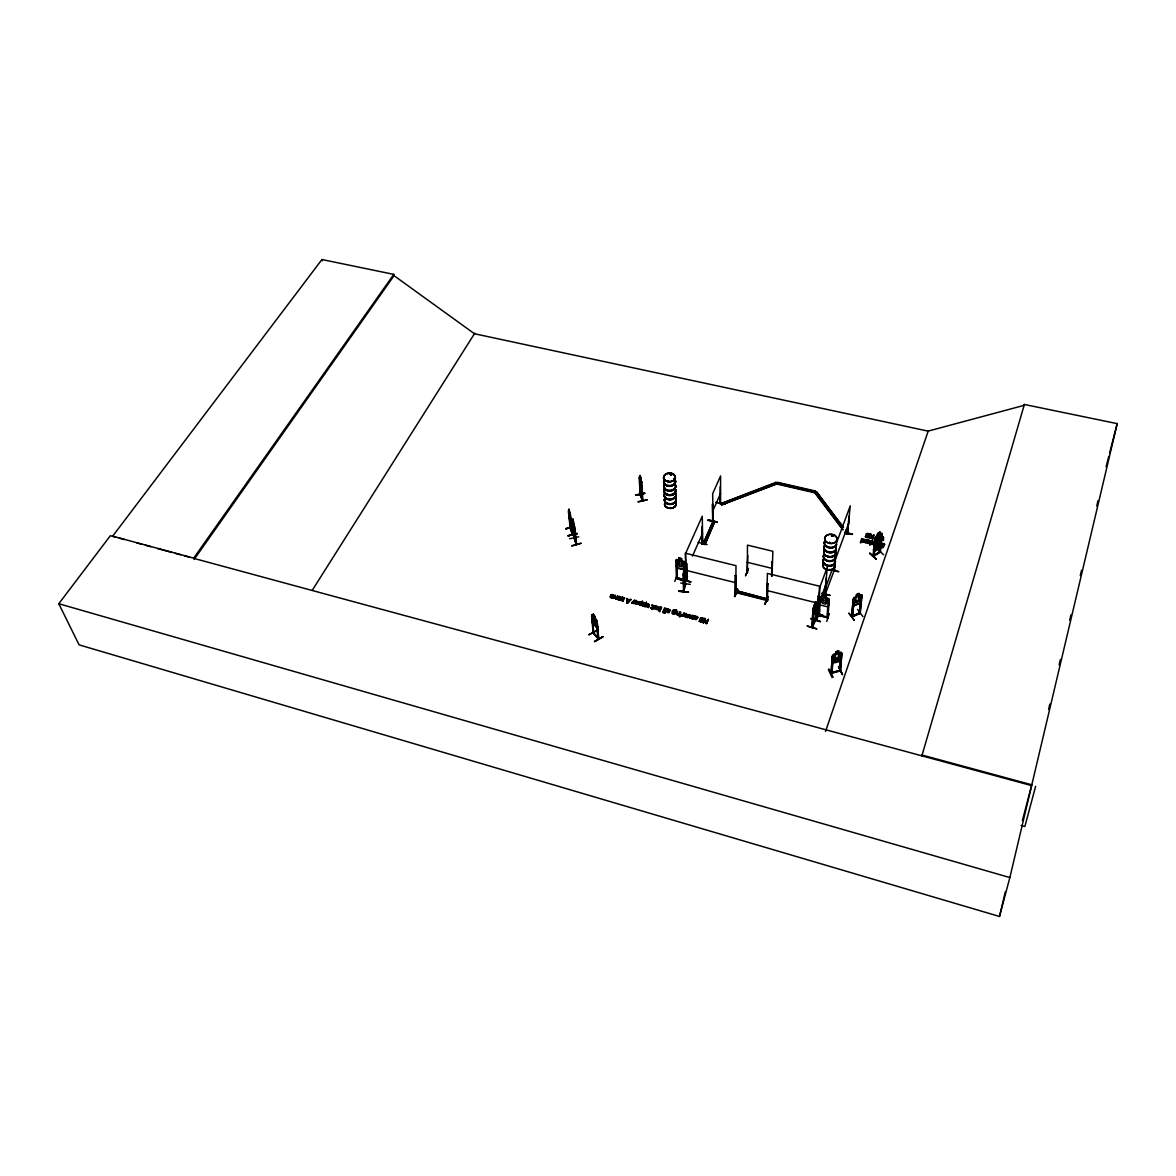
<?xml version="1.0" encoding="UTF-8"?>
<svg xmlns="http://www.w3.org/2000/svg" width="1176" height="1176" viewBox="0 0 1176 1176"><rect width="100%" height="100%" fill="white"/><g stroke="black" fill="none" stroke-linecap="round" stroke-linejoin="round"><path stroke-width="1.5" d="M724.975 504.195L716.066 502.358M571.404 523.482L569.228 515.455L569.698 518.293M638.95 603.626L640.905 605.567L642.684 601.289L640.611 604.699L638.303 604.214M691.473 617.18L692.399 618.444L693.664 617.194M657.59 609.286L658.707 606.978L660.838 607.286L657.781 608.36L657.943 609.947L659.765 610.094L658.413 608.139L660.677 607.669L658.442 608.477M575.314 533.345L573.124 525.246L573.491 528.112M734.486 596.114L737.822 589.294L734.956 596.555M685.902 572.653L685.373 553.205L735.985 565.671L735.838 592.954L735.985 575.843L735.132 575.637L734.794 592.689L735.941 592.704M734.912 592.748L734.985 592.175M767.663 599.084L736.22 590.675L767.663 599.084L767.105 600.495L735.118 592.41M745.525 575.799L748.421 568.478L745.555 575.549M747.025 571.962L747.407 572.653L747.451 545.12L772.882 551.279L772 576.225M747.392 572.609L747.524 571.742M747.804 555.44L746.966 572.55M874.577 542.695L874.518 542.107A1.499 1.103 5.8 0 0 873.93 541.46C871.519 540.651 871.666 542.136 873.783 542.415M767.369 596.732L765.003 604.082M767.84 596.761L765.047 603.817M881.192 538.902L883.411 537.153L883.382 540.445L882.838 537.682L881.221 539.578M882.72 540.298L882.838 537.682M667.336 611.785L667.38 610.947L670.173 610.476M766.458 600.686L767.619 600.039L767.281 600.921L768.046 583.796L767.178 583.575L766.62 600.76L767.413 600.554M767.105 600.495L767.678 598.569M864.507 541.871C865.227 538.828 869.593 543.577 864.727 540.681M627.381 602.23C631.38 597.864 625.867 605.655 627.47 600.245L629.38 600.583L630.939 599.451L627.543 603.2L626.749 602.994L626.867 598.408L627.514 600.098M771.574 576.122L772.088 561.643M771.677 575.872L772.176 561.393M815.277 490.98L814.762 492.773L815.277 490.98L777.336 482.278L776.792 484.056L775.954 482.351L720.844 503.681L721.667 504.871L776.792 484.056L814.762 492.773L842.927 529.95M776.792 484.056L775.954 482.351M867.329 541.416C865.521 539.078 865.022 539.916 867.271 541.651M684.123 574.799L685.049 570.536L684.226 579.548L684.682 572.491M627.411 602.582L627.558 598.584M684.359 570.389C683.579 570.977 685.402 561.555 684.109 563.583M720.138 503.784L720.182 486.746M684.329 571.36L684.55 570.095M880.28 543.974L880.221 543.091M880.339 543.415L880.236 544.194M721.667 504.871L776.822 483.527L814.792 492.244L816.423 491.656L842.383 526.451M810.881 618.796L820.481 621.516L811.058 618.385M813.013 609.433L811.778 627.514L815.453 619.693L815.365 620.781M852.38 534.463L847.293 533.463L848.219 525.481M814.439 604.876L815.218 602.744L813.513 608.212L812.116 627.631L812.234 626.117M812.498 626.94L813.601 610.138M813.351 607.874C811.19 613.784 818.114 597.379 815.394 604.126L815.482 601.847L813.469 607.933M815.482 601.847L815.585 607.507L813.263 612.108M815.732 620.413L815.012 621.104L816.453 602.421M816.482 602.318L815.335 621.207L816.864 603.7M815.718 620.516L815.821 619.84M816.879 612.725L817.555 612.887M819.628 609.815L816.482 616.753M816.835 613.328L818.011 596.188L818.893 596.408L817.688 613.798M818.599 612.931L816.982 618.679M816.688 628.807C802.84 624.765 804.796 625.309 816.658 628.881M824.743 594.63L827.316 567.038L820.039 586.692L818.099 613.975L818.305 613.019M819.099 609.683L816.526 617.062M819.466 614.842L818.261 615.489L819.76 597.04L823.009 597.217L823.185 595.027M819.187 615.695L820.525 598.613L819.54 598.658L820.525 598.613M823.053 595.012C822.7 600.392 822.392 591.249 826.316 595.732L826.008 597.967L827.61 598.981L827.301 602.891L825.567 604.155L822.568 603.406L821.098 601.348L821.377 597.437L823.038 597.143M835.313 553.47L835.886 552.896L833.946 570.507L834.269 569.111M825.243 594.159L823.465 593.219L825.287 594.203L834.578 569.36M834.592 569.978L832.24 569.346L823.435 593.748M825.802 582.855L824.949 594.277M825.199 594.718L826.419 577.842M656.811 606.772L656.531 609.594L657.472 606.64M702.836 620.663L702.748 621.428M826.699 621.428L829.389 613.651M828.374 600.524L829.271 600.73L828.374 600.524L826.89 617.562L827.963 617.826M818.437 615.533L827.86 617.797L828.095 616.959M828.757 605.037L829.212 599.393L828.36 598.393L820.848 596.526L819.731 597.114M827.86 617.797L829.33 599.393L826.008 597.967M821.877 593.527L829.947 595.144M832.24 569.346L834.107 569.772M647.109 604.758L648.579 604.802L648.402 607.507L649.372 604.758L647.432 603.685L645.506 606.757L647.094 604.42L648.711 605.023M685.079 574.094L684.329 579.254L684.153 573.021M847.484 533.434L850.263 505.827L836.489 543.018L834.269 570.595L835.548 552.823M666.63 611.696L666.718 610.859M829.33 569.478L838.856 571.683L829.227 569.743M831.094 673.554L832.211 656.634L833.225 656.678L831.932 673.231L831.711 672.319L830.726 673.26L840.531 670.276L839.708 670.599M831.079 673.525L832.402 655.355L833.563 654.459M833.093 656.399L831.829 673.26M832.711 677.332L828.889 669.144L832.726 676.994M834.945 662.014L835.842 651.695L835.695 653.856L834.005 654.914L833.666 658.766L835.122 659.971L838.091 659.133L839.826 657.046L840.178 653.195L838.635 652.945M864.463 539.99L864.154 541.298M847.279 534.11L849.337 516.411L848.793 516.955M848.528 521.821L849.013 516.337M676.788 614.151L677.67 611.461L676.141 613.798M837.915 661.191L838.944 650.769L835.783 651.739M839.693 670.555L840.884 654.268L841.766 654.018L840.472 670.923L830.962 673.51M840.884 654.268L839.635 671.158M641.92 489.495L642.052 488.113M642.14 488.084L641.949 489.613L639.67 481.778M842.442 674.583L838.517 666.483L842.442 674.318M854.232 620.031L848.925 613.402M853.262 598.584L851.497 616.797L859.95 612.534L860.215 613.402L861.935 596.555L860.964 596.644L859.391 613.343M851.571 616.106L852.6 616.724L853.997 599.584L853.203 599.922L851.689 617.033L860.215 613.402M851.894 616.988L851.644 616.15M853.997 599.584L852.497 616.739M860.303 542.695L861.699 538.549L862.052 539.71L863.625 539.916M856.172 596.732C854.555 594.145 861.302 591.469 858.936 595.629M859.083 593.439L858.877 595.556L860.244 595.644L859.847 599.569L858.245 601.833L855.584 602.965L854.32 601.891L854.702 597.981L856.202 596.673M864.61 541.754C868.638 545.12 867.991 537.55 865.462 539.902C871.225 539.652 864.522 546.031 864.639 540.931M868.917 536.212L868.358 537.476A1.632 1.205 5.5 0 1 867.491 537.682L865.448 536.668L867.52 537.329A1.632 1.205 5.5 0 0 868.403 537.123L868.917 536.403M865.33 541.901C869.387 542.709 864.095 541.827 865.198 542.136M865.404 537.02C864.933 534.86 867.976 539.049 868.197 536.271M860.964 596.644L859.553 613.74M861.67 595.056L860.038 603.009L853.467 605.949L860.112 603.053L861.773 594.982C859.877 592.778 850.821 600.936 854.261 597.437M653.033 605.743L652.268 608.051L650.945 608.154L652.077 608.448L653.003 605.64M851.586 616.753L860.023 613.166L861.817 595.056L860.876 594.703M870.931 540.725L870.343 542.65L867.668 543.268L869.637 542.136L868.461 540.151L870.181 542.342L870.887 541.078M867.668 543.268L869.608 542.489L868.461 540.151M868.447 543.459L870.372 542.298L870.181 545.032L871.548 540.872M874.135 534.977L872.827 538.946C870.372 538.226 871.534 531.831 869.902 538.255L870.593 534.154L872.386 538.299L873.489 535.183M865.698 536.094C870.74 539.005 862.919 530.89 869.77 534.183C869.505 534.507 864.345 533.698 868.829 536.388M870.181 542.342L869.284 540.343M869.77 534.183L866.345 534.169M869.902 538.255L870.946 535.036M683.859 581.811C683.785 585.56 683.712 568.802 685.049 568.993M869.284 538.108L870.593 534.154M862.963 616.606L857.627 609.462M871.342 534.316L870.563 534.507M869.814 553.235L876.355 559.306L869.784 553.514M869.872 553.176L876.385 558.953M881.5 539.122L880.471 541.651C882 544.253 864.698 545.443 874.341 543.371M872.077 541.166C877.075 543.018 868.403 544.723 873.606 543.312M871.857 542.033L873.886 541.813A1.499 1.103 5.8 0 1 874.488 542.459L874.547 542.739M872.386 538.299L873.518 534.83M872.827 538.946L871.93 538.373M875.723 541.092L876.752 542.033L874.135 544.312L874.062 551.544L879.722 548.09L880.706 545.546L879.604 547.987L874.062 551.544M873.533 549.912L875.238 540.269L880.971 536.815L881.574 538.417M874.944 537.888L872.974 556.307L880.501 551.441M875.106 539.416L875.782 539.005L873.253 556.527L880.427 552.058L882.338 534.962L881.441 535.168L879.913 552.455M873.386 556.439L873.856 555.19M875.547 538.799L874.033 556.042L873.268 555.895M879.075 539.96L880.089 540.916L879.663 544.841L878.149 548.369L875.826 549.883L876.076 547.604M876.34 544.076L876.061 546.693L878.325 545.326L878.751 541.401M879.148 538.461L876.796 540.005L877.561 543.327L880.398 538.211L880.03 532.037L877.678 533.581L876.149 537.138L873.944 556.086M875.914 549.765L876.135 547.663L875.018 547.722M877.443 535.727L877.678 533.551L880.03 532.037M879.133 538.637L878.898 540.754L881.25 539.99M875.444 543.797L876.826 541.357L879.016 540.651L879.633 534.992L877.37 536.388L876.943 540.343L879.192 538.961M683.565 571.845L683.785 591.543L683.418 573.329L684.961 566.156M879.824 541.974L878.134 547.002L875.885 548.369L874.856 547.443M879.692 552.485L880.221 551.206M882.044 533.507L879.472 552.279M697.633 617.459C695.178 622.222 694.546 616.533 692.929 615.327A1.558 1.22 -0.9 0 0 691.929 615.474L691.165 616.503M881.162 539.255L882.823 537.02M883.382 540.445L883.411 537.153M884.543 544.179L884.249 545.12L884.543 544.179C881.632 541.68 879.192 545.62 882.941 546.649M883.661 554.763L877.237 548.913M681.463 579.724L690.694 582.032M686.666 615.415L684.403 613.99L686.666 614.989L684.799 616.636L683.873 614.916M690.812 617.532L690.974 616.503M638.259 602.215L636.775 603.994L634.775 603.391M684.05 568.008C683.271 588.823 686.314 565.244 684.55 567.89M702.719 543.562L702.043 544.223L702.395 542.871M702.704 543.106L702.116 544.179L702.116 526.613L702.395 544.326L702.704 543.047M686.652 580.15L686.314 570.551M686.622 579.665L687.137 579.841M685.961 580.694L685.858 576.519M685.887 580.165L687.063 580.43L686.02 579.886M613.828 596.6C614.666 594.821 610.829 593.571 611.005 595.438C616.9 596.173 606.742 596.144 613.063 596.394M610.285 596.967L610.55 595.747M653.709 605.816L653.606 606.595M613.196 595.938L613.093 596.746M617.62 598.011L617.606 598.966M832.579 535.859L831.52 535.212L832.931 535.374M828.948 542.753L829.756 542.327M829.609 542.504L829.962 542.489M829.918 542.798L829.007 542.68M859.318 612.887L860.097 612.564M1022.37 820.569L1031.808 784.804L1117.2 423.639L1024.384 404.47L1024.223 405.323L928.07 431.122L474.442 333.734L394.034 275.669L393.784 274.375L321.945 259.529L112.675 536.168L193.687 558.144L194.158 559.394L394.034 275.669M613.96 597.437L616.474 599.275L617.797 596.07L615.856 599.113M638.274 604.023L639.406 602.038L641.523 602.332M811.763 627.337L815.409 619.767M669.57 610.109L667.571 610.903C668.262 607.698 671.084 611.726 667.556 610.55C666.792 613.049 671.084 612.226 667.277 611.329M702.087 620.722C697.985 621.854 701.646 621.193 701.175 620.296C697.427 616.062 705.424 619.12 703.895 618.458M684.167 573.712L684.697 571.433M683.991 582.973L685.432 574.461M684.079 583.105L685.402 577.372M684.167 570.948L684.741 568.493L684.285 577.592L684.52 565.641L683.815 568.067M880.221 546.678L882.323 547.355A1.646 1.22 6.2 0 0 883.191 547.149C883.441 545.826 879.56 542.621 884.499 544.532M115.601 537.153L110.338 535.727L58.8 603.729L79.086 644.86L999.497 916.472L1005.377 891.673M1048.566 709.451L1049.83 704.101M1059.135 664.837L1060.399 659.471M1069.704 620.208L1070.968 614.857M1080.274 575.593L1081.553 570.242M1096.767 505.989L1098.031 500.623M999.497 916.472L1009.861 877.561L1031.602 785.597L194.716 558.615M700.852 618.561L702.807 620.81L702.219 621.986A1.676 1.308 -0.5 0 1 701.293 622.207L699.205 621.134L701.293 621.869A1.676 1.308 -0.5 0 0 702.219 621.648L702.616 621.31M684.035 590.279C682.418 593.16 685.446 581.326 685.461 584.193M683.873 591.396L685.593 583.678M683.697 580.268L685.343 571.654L683.8 580.283L683.579 578.886M684.065 568.714L684.432 567.244M680.728 583.046L690.224 584.384M682.977 574.638L683.476 574.006L683.462 591.499L685.255 584.09L685.005 575.755M684.359 615.886L686.416 616.033M1106.101 466.784L1108.762 456.42M1109.644 452.98L1117.2 423.639M597.07 621.163L598.819 639.171L592.983 632.467L593.659 633.658L591.675 614.886L592.939 623.236L597.202 628.16L597.599 626.646M597.202 628.16L597.57 626.779M1035.63 786.303L1024.869 826.507L1021.077 825.464M640.082 494.493L642.508 500.991L640.758 477.485L641.008 479.602M635.305 603.259L637.333 603.391L635.393 603.317M693.678 617.547L693.134 616.165L691.635 617.018M667.792 481.425L667.777 480.602L668.056 481.381M670.1 474.31L671.599 474.119M670.349 474.56L670.54 474.751M670.585 474.707L671.275 475.045L671.217 474.016M693.384 617.679C690.503 619.649 691.841 613.798 694.193 616.224M610.903 596.967L612.916 597.114L610.903 596.894M1024.384 404.47L921.866 755.83L921.999 755.036L1031.808 784.804M574.549 538.123L576.607 544.576L574.711 526.304M574.138 537.932L576.563 544.503M572.271 521.086L574.594 538.446M572.05 533.463L572.653 534.11L570.683 528.333M570.345 528.23L570.316 528.156M570.845 519.233L569.434 514.956M697.588 617.797L696.177 619.634L694.06 618.752M642.684 604.934C646.785 602.906 642.552 601.48 642.037 605.508M687.313 615.166L685.902 616.988L683.756 615.798M825.537 731.443L928.187 431.136M822.7 615.342L814.733 612.799M829.918 595.497L821.95 593.189M696.898 617.753L695.957 619.179L693.37 618.723A1.573 1.235 -0.9 0 1 692.355 618.885L691.635 618.708A1.558 1.22 -0.9 0 1 690.944 618.106L691.15 616.165M574.755 529.082L573.329 524.761M869.549 544.885L870.343 542.65M871.181 543.944L871.401 543.077M816.967 619.032L819.598 611.255M834.298 570.522L834.592 569.346M845.632 530.744L847.602 534.183L847.984 532.86M864.992 540.401L865.198 539.563M816.438 617.091L819.113 609.33M860.935 542.842L862.317 538.696M675.891 612.284L673.863 614.122A1.749 1.367 -1.8 0 1 672.716 613.637L672.613 613.402A1.749 1.367 -1.8 0 0 673.848 613.784L675.583 612.961M675.788 612.961C674.362 607.169 672.393 617.503 675.245 611.682M818.011 596.188L818.893 596.408M657.369 607.713L657.399 606.448M827.713 606.889L820.187 605.023L819.275 602.582M828.86 605.081L827.639 606.801M676.935 613.122C676.2 615.415 679.875 614.225 676.817 613.916M637.48 602.685C632.056 600.407 637.568 604.699 637.583 602.009M637.51 603.023C631.424 595.071 644.58 607.742 634.687 603.156M653.68 606.022L652.327 609.447L652.063 608.11M818.834 603.773L820.039 600.51M821.23 597.246L826.037 584.178M835.122 560.246L848.749 523.158M874.327 542.9L875.238 540.269M621.119 598.158L620.017 599.495A1.544 1.191 -4.4 0 1 619.017 599.657L618.311 599.466A1.529 1.191 -4.4 0 1 617.665 598.893M638.333 603.729C638.744 600.936 642.375 603.7 642.067 601.127M765.091 604.17L767.899 596.511M766.664 600.333L767.413 573.403L819.54 586.236L817.643 613.549M656.781 607.051L655.914 609.433M767.178 583.575L768.046 583.796M615.548 595.497C614.21 600.348 616.062 598.378 614.945 595.335L613.96 598.231M735.029 591.837L735.617 592.366M734.559 596.438L737.352 588.867L734.941 596.541M735.132 575.637L735.985 575.843M767.12 599.981L735.647 592.087L736.22 590.675M840.384 670.893L841.928 652.783L840.884 652.312M839.458 670.805L840.399 669.997M717.139 522.453L708.143 520.336M706.291 622.913L708.334 619.34L706.688 623.618L705.747 623.368C705.791 612.049 701.058 631.071 704.762 618.429L706.291 622.56M706.688 623.618L708.334 619.34M703.116 622.692L704.762 618.429M703.733 622.854L705.041 619.737M712.435 504.122L712.921 520.586M716.14 502.255L724.989 504.195M699.22 621.487L699.529 620.869M707.114 544.606L698.044 542.312M696.692 618.591C697.383 616.621 692.811 616.106 697.045 616.474A1.529 1.191 -0.7 0 1 697.588 617.165L697.633 617.812M694.942 617.047L695.178 616.15M684.505 583.531L687.107 576.96M684.535 584.178L687.24 576.946M687.093 580.356L687.049 579.812M684.785 579.548L685.505 580.033M685.77 572.918L685.799 563.26L686.608 563.598L687.049 580.694L686.608 563.598M679.61 615.195L679.846 616.724L680.875 612.284M679.846 616.724L680.066 615.856M680.845 615.518L682.447 615.342L680.963 614.96M682.08 616.18L683.976 613.078L682.712 616.342L682.08 615.842L682.712 616.342M682.697 616.004L683.976 613.078M683.888 615.269L686.563 615.313L684.403 615.827M687.313 614.886L685.976 613.519L684.403 613.99M684.373 614.313L684.594 613.446M677.435 574.549L674.759 581.458M690.738 581.988L676.391 578.401C676.817 576.269 679.816 582.179 684.476 579.959M678.067 615.151L679.963 612.049L678.699 615.313L678.052 614.798L678.699 615.313M678.684 614.96L679.963 612.049M679.14 616.533L679.346 615.68M873.709 543.474L873.886 542.239M704.938 544.532L714.846 521.468L713.097 521.041L703.16 543.577L704.938 544.532L714.846 521.468M676.494 610.079C676.979 610.638 671.202 607.918 672.04 613.593M676.229 613.534L677.038 611.299M676.656 561.775L675.803 561.569L676.656 561.775L677.2 578.665M672.893 612.887L675.127 612.461L673.877 610.638M703.174 544.091L713.097 521.571L712.671 493.67L720.594 475.957L720.565 503.872M672.893 613.225L673.583 611.285M667.395 611.285L669.511 611.432L670.232 610.27L667.601 608.874C664.984 612.049 670.893 614.225 666.616 611.344M667.556 610.55L667.909 609.741M668.218 609.036L670.261 610.418M668.1 609.683L667.601 608.874M692.488 556.057L702.542 533.389M712.803 510.928L720.638 493.259M668.997 612.74L669.203 611.902M662.75 612.137L665.175 608.242L663.382 612.637L662.75 612.137L663.382 612.637M685.402 574.535L684.991 562.202L676.876 559.438L675.774 559.996L676.465 578.46M662.764 612.476L664.558 608.095M663.367 612.299L665.175 608.242M664.293 612.534L666.718 608.654L664.94 613.034L664.293 612.534L664.94 613.034M664.308 612.872L666.101 608.492M664.925 612.696L666.718 608.654M684.226 569.713L677.082 567.935L684.226 569.713L685.108 567.89M660.838 607.286L661.544 607.654L659.104 611.535L660.677 607.669M681.904 560.687L683.359 561.819L683.476 565.73L681.992 567.008L679.155 566.303L677.582 564.26L677.45 560.349L678.949 560.026L678.89 557.924M659.736 611.696L661.529 607.316M683.991 561.202L684.961 562.275M651.71 609.286L652.077 608.448M653.283 607.963L652.886 608.198M656.825 607.11L655.208 606.507L653.635 608.845L654.929 605.611L657.296 606.64M654.253 609.006L655.208 606.507M650.916 607.816L652.239 607.698M652.93 605.905L652.224 604.949L653.709 605.978M650.945 608.154L651.107 607.404M652.033 605.728L652.224 604.949M646.139 606.919L647.094 604.42M647.432 603.685L649.372 604.89M647.3 604.346L646.815 603.523M647.785 607.345L648.579 604.802M648.402 607.507L649.358 604.552M644.007 606.375L646.403 602.244L644.624 606.522L642.125 605.39M644.624 606.522L646.403 602.244M640.597 604.361C642.419 599.407 636.583 604.979 640.611 604.699M631.806 602.876C633.673 603.45 630.571 603.082 634.349 600.333L634.996 600.833L634.349 600.333M631.732 603.185L631.938 602.332M634.966 600.48L633.658 603.7L633.217 602.774M631.997 602.685L633.438 602.715L634.379 600.671M634.952 602.024L634.717 603.494M635.349 601.7L635.569 600.833M623.765 598.393L621.986 597.143L624.515 598.54C617.474 599.672 627.528 601.45 620.693 600.363L623.736 598.055L620.84 599.672M623.427 600.274L623.265 601.024M614.092 597.54L614.945 595.335M616.474 599.275L617.797 596.07M610.976 595.438L611.197 594.571M684.153 569.625L685.049 567.773M641.655 485.335L640.097 481.205L640.082 475.339L640.891 477.485M812.234 627.499L815.732 619.884M841.266 658.251L840.134 660.5L841.384 658.237M815.703 610.741L812.778 616.283L816.1 607.918M880.824 544.547L882.544 543.782L884.337 544.782M866.212 534.007L866.109 535.183L868.094 536.432M673.187 611.02L674.362 609.947L676.509 610.418M863.684 540.49L861.361 541.666A1.749 1.294 5.4 0 0 862.537 542.107A1.514 1.117 5.4 0 0 863.449 541.945L864.184 540.945M685.446 584.854L684.888 562.202M687.196 615.518L685.534 616.709L684.344 615.548M874.003 555.469L873.709 555.851M617.782 597.996L618.738 596.996A1.529 1.191 -4.4 0 1 619.752 596.849L621.207 598.187M613.666 596.585L611.99 597.761L610.359 597.099M832.387 536.094L831.623 535.256M673.774 611.226L674.495 610.05L676.274 610.579M878.913 540.578L879.868 539.99L878.002 543.474L879.251 544.944L877.414 544.297L875.238 547.443L877.002 544.106C874.9 541.519 877.414 541.754 874.047 544.341M828.801 669.453L832.652 677.258M620.369 598.334C617.371 601.642 618.885 594.365 620.56 597.981C619.017 602.524 617.238 595.644 620.516 597.79M639.112 603.523L641.361 603.067M312.301 590.234L474.81 333.146M702.454 543.635L702.498 543.577M593.542 632.879L598.246 637.877M883.661 546.575L881.706 544.4L884.249 545.12M671.672 474.928L671.084 475.222M670.408 474.766L670.54 473.957M868.873 536.565L866.947 534.418L869.461 535.124M882.955 546.517C880.795 546.37 878.957 546.825 882.279 547.707A1.646 1.22 6.2 0 0 883.161 547.501L883.705 546.223M193.687 558.144L393.784 274.375M812.102 626.161L812.057 626.764M875.87 536.682L874.944 537.961L877.517 535.741M686.343 580.797L685.549 553.558L702.278 516.19L702.704 543.724M612.916 597.114L611.52 597.643L610.873 596.629M882.794 538.035L878.987 540.637M816.894 618.958L819.128 611.447M573.962 537.417L574.226 538.182M629.38 600.583L630.292 599.275M687.431 617.562L689.415 615.224L687.431 617.562C685.402 615.783 692.973 612.093 690.15 618.253L689.459 617.738L690.15 618.253M627.543 603.2L630.939 599.451M686.784 617.385L689.445 614.489M696.545 618.458L694.34 618.208M832.505 536.035L832.608 535.506M832.564 536.33L832.873 535.315M832.77 536.227L833.049 535.727M691.385 616.224L691.929 615.827A1.558 1.22 -0.9 0 1 692.943 615.665L693.811 617.033M863.992 541.21L863.478 541.592A1.514 1.117 5.4 0 1 862.567 541.754A1.749 1.294 5.4 0 1 861.391 541.313L863.111 541.533L863.743 539.696M671.026 474.986L671.231 474.237M674.083 610.667L676.244 610.917M596.526 623.942L595.776 624.544L593.013 619.884L593.204 614.181L593.395 616.445L591.572 614.945M574.594 538.549L573.212 521.262M640.259 495.081L639.127 477.544M573.962 537.256L574.064 537.902M568.361 511.281L570.272 528.715M677.273 578.651L676.759 561.525M875.826 549.883L878.222 548.384L878.31 546.208L880.942 544.076L874.341 548.736L875.988 547.722M873.841 555.366L879.516 551.838M874.929 545.061L880.589 541.739M875.826 536.668L882.206 533.507L879.736 552.044M879.78 534.345L881.441 533.154M882.338 534.962L881.441 535.168M621.604 599.804L624.515 598.54M598.746 638.392L597.952 638.803L598.158 637.862M602.818 636.598L594.512 641.582L602.847 636.657M594.512 641.582L602.906 636.966M597.32 630.218L588.735 634.834L597.276 630.424M597.864 638.024L596.159 620.105L593.204 614.181M592.116 620.472L593.042 623.177L597.29 628.116M592.234 614.901L597.129 621.207L598.54 639.332L592.998 632.35M596.688 621.972L598.378 639.23M593.483 632.276L593.101 633.055L591.763 616.283L593.953 633.496M592.263 616.856L591.469 616.445M594.938 616.342L593.116 614.24M832.196 677.435L828.389 669.57M701.043 618.664L703.586 619.443M818.393 614.578L819.363 614.813M818.452 615.21L827.933 617.518M816.879 612.402L817.864 612.652M816.952 613.005L818.275 613.137M766.781 599.789L767.516 600.01M767.384 600.289L766.473 600.025M735.706 592.939L734.897 592.719M676.479 577.548L690.709 581.708M677.155 578.019L676.274 577.769M852.497 615.945L859.2 613.108M853.394 600.157L854.173 599.833M861.141 596.894L861.935 596.555M847.793 533.595L846.176 534.227L847.837 533.066L845.676 530.214M720.844 503.681L775.94 482.895M702.425 544.253L702.116 526.613M862.228 538.976L863.992 539.108L864.419 540.343M694.972 616.709L696.633 616.812L696.942 617.87M613.931 597.878L616.004 598.805M655.399 606.096L657.413 606.801M640.42 605.111L638.245 603.964M644.139 606.066C640.347 607.286 642.699 601.186 645.256 603.626M833.534 654.4L840.972 652.327M835.592 654.459L838.576 653.635M835.269 658.325L838.238 657.487M832.799 662.72C850.424 655.488 832.196 666.895 831.947 660.853M830.77 672.657L839.326 670.467M832.343 656.914L833.225 656.678M841.016 654.532L841.898 654.297M831.461 536.065L832.534 536.212M673.76 610.888L675.877 611.814M675.715 489.877A5.88 4.292 -2.2 0 1 668.762 495.022L668.188 494.993M673.598 611.638L675.186 611.873M667.924 610.094L669.526 610.256M635.363 601.377L637.612 602.362M610.976 595.1L613.225 596.276M573.329 527.024L565.641 528.715L573.359 527.362M573.344 527.23L565.715 528.73M577.063 533.419L567.935 535.83L577.078 533.478M569.566 538.74L578.768 536.785M580.988 543.327L571.918 546.061M571.815 545.693L580.973 543.239M569.052 509.179L572.433 534.007M568.523 509.855L570.492 515.059L572.683 534.757L570.419 527.407M644.683 493.097L635.643 495.096L644.698 493.45M644.683 493.317L635.731 495.096M640.641 494.699L642.375 500.256M570.492 515.014L569.375 512.133L570.478 518.116M638.171 501.652L647.138 499.668M638.2 501.961L647.168 499.947M574.432 537.829L572.962 519.013L576.24 544.679L573.917 537.417M640.332 495.14L639.685 476.089L641.861 482.513L642.86 500.755M641.464 481.087L641.861 482.513M655.223 606.845L656.781 606.992M831.697 672.378L831.932 673.231M827.963 617.253L819.452 615.019M695.178 616.489L697.045 616.812A1.529 1.191 -0.7 0 1 697.603 617.503M611.226 594.909C616.283 593.983 612.005 600.907 610.285 596.864M635.599 601.186L638.245 602.259M684.608 613.784L687.196 614.607M687.49 576.696L684.109 584.046M838.576 666.748L842.354 674.656M652.239 605.287L653.65 605.816M819.158 615.092L818.305 614.886M683.844 574.711L683.697 576.24M683.873 570.169L683.829 568.052M685.299 580.665L685.432 577.004M828.463 556.645L828.213 556.483A6.189 4.63 4.4 0 1 824.552 549.457M779.041 483.204L815.247 491.509M844.633 532.316L852.512 534.08M846.176 532.89L852.424 534.33M868.432 540.504L869.255 540.695M865.168 541.533L867.153 542.004M867.712 542.915L868.491 543.106M880.383 546.458L882.911 546.869L880.824 544.517M708.217 519.851L717.198 521.968M685.667 563.642L686.505 563.848M685.52 563.907L686.122 563.333L686.225 566.95M703.16 543.577L704.924 544.003M747.157 562.275L772.279 568.42M677.405 577.945L683.153 579.356M766.649 600.407L767.605 600.642M828.007 616.944L826.948 617.003M823.156 595.115L826.169 595.865M675.891 561.908L685.064 564.157M819.525 598.966L829.183 601.348M814.718 613.078L822.774 615.121L814.659 613.122M572.727 519.777L574.388 527.965M685.843 570.286L735.823 582.752M766.87 590.484L818.334 603.317M704.762 618.767L705.512 618.62M623.736 598.055L621.825 597.893M652.019 605.39L653.018 605.993M627.499 599.76L629.351 600.23M703.571 619.105L701.528 618.12L700.852 619.326M686.578 615.665L683.991 614.651M627.499 600.583L628.998 600.965M635.393 602.906L637.333 603.391M623.442 600.627L620.693 600.363M627.514 602.862L626.749 602.994M705.041 619.399L705.732 623.03L706.688 623.265M119.129 538.108L124.391 539.549M136.71 542.886L141.973 544.312M145.486 545.267L150.763 546.693M157.804 548.604L171.858 552.411M175.386 553.367L180.648 554.807M184.162 555.748L189.439 557.189M58.8 603.729L1009.861 877.561M640.214 494.537L642.816 500.77M642.434 500.902L640.273 478.323L641.243 484.262M570.478 528.024L568.625 509.825L570.727 528.759M576.181 544.591L573.976 524.055M810.911 618.664L820.333 621.781M618.341 599.819L619.046 599.995A1.544 1.191 -4.4 0 0 620.046 599.833L621.178 597.849L619.723 596.497A1.529 1.191 -4.4 0 0 618.723 596.658L617.694 599.231M873.724 548.53L874.459 548.707M642.713 605.096L644.33 605.655L642.655 604.949M703.909 618.811L701.264 618.017L700.117 619.487M645.051 603.685L643.257 603.523L642.684 605.302M700.97 619.164L702.836 621.001M700.323 619.443L702.087 621.075M685.049 584.795L684.888 578.107M595.085 618.414L596.364 619.884M816.423 491.656L843.501 527.362M814.821 492.259L842.972 529.42M848.998 613.122L854.217 620.369M720.844 503.152L721.667 504.342M657.634 609.197L659.736 609.741L658.266 608.609M852.732 604.17L853.467 605.949M596.379 619.84L597.04 621.251M873.459 549.854L874.121 551.441M874.341 543.533L875.003 545.135M864.389 540.078L862.184 539.328L863.757 540.401M640.788 478.191L640.303 476.912M640.082 484.585L642.037 489.598M690.841 617.488L690.944 617.768A1.558 1.22 -0.9 0 0 691.635 618.356L692.341 618.547A1.573 1.235 -0.9 0 0 693.37 618.385L694.355 616.121M880.898 536.756L881.486 538.476M676.097 613.901C679.008 614.798 677.082 615.871 676.082 613.681M572.859 519.028L573.668 521.923M568.949 509.208L569.743 512.075M570.051 527.642L572.359 534.83L570.051 514.206M870.916 535.389L871.901 538.726M321.945 259.529L322.253 260.807M686.02 580.444L686.005 576.255M812.645 614.989L812.778 616.283M593.615 615.019L594.703 616.283M621.986 597.143L624.662 597.834M639.45 476.089L640.655 495.14M678.919 560.099L678.787 557.821L681.845 558.585L681.771 560.82M684.212 563.333L684.461 571.756M689.415 615.224L689.474 618.091M712.568 503.828L712.597 520.85M720.197 494.052L720.212 503.842M618.532 599.863A1.544 1.191 -4.4 0 1 617.87 599.275M836.136 549.604A6.189 4.616 4.3 0 1 827.757 552.367A6.189 4.616 4.3 0 1 824.832 545.664M836.239 549.339A6.277 4.689 4.3 0 1 827.742 552.147A6.277 4.689 4.3 0 1 824.773 545.341M836.033 552.411A6.189 4.63 4.4 0 1 828.227 556.601A6.189 4.63 4.4 0 1 824.538 549.662M836.062 552.205A6.189 4.63 4.4 0 1 828.242 556.395M836.621 544.576A6.306 4.689 4.3 0 1 828.095 547.384A6.306 4.689 4.3 0 1 825.126 540.578M836.195 548.795A6.203 4.616 4.3 0 1 827.816 551.573A6.203 4.616 4.3 0 1 824.89 544.856M836.518 544.841A6.218 4.63 4.3 0 1 828.11 547.604A6.218 4.63 4.3 0 1 825.17 540.901M836.577 544.032A6.218 4.63 4.2 0 1 828.169 546.811A6.218 4.63 4.2 0 1 825.229 540.093M835.622 550.206A6.277 4.689 4.3 0 1 827.022 551.603A6.277 4.689 4.3 0 1 824.788 545.105M834.475 559.467A6.13 4.616 4.5 0 1 833.064 565.274A6.13 4.616 4.5 0 1 825.17 564.965A6.13 4.616 4.5 0 1 823.862 559.056M834.563 559.173A6.218 4.675 4.5 0 1 833.137 565.053A6.218 4.675 4.5 0 1 825.14 564.73A6.218 4.675 4.5 0 1 823.817 558.747M834.166 563.363A6.13 4.616 4.5 0 1 832.755 569.155A6.13 4.616 4.5 0 1 824.876 568.846A6.13 4.616 4.5 0 1 823.582 562.951M834.166 563.098A6.101 4.601 4.5 0 1 832.77 568.89A6.101 4.601 4.5 0 1 824.92 568.581A6.101 4.601 4.5 0 1 823.612 562.687M835.548 555.645A6.247 4.675 4.4 0 1 829.477 561.32A6.247 4.675 4.4 0 1 823.509 555.175M834.534 558.688A6.145 4.616 4.5 0 1 833.122 564.48A6.145 4.616 4.5 0 1 825.229 564.171A6.145 4.616 4.5 0 1 823.92 558.277M835.43 558.321A6.159 4.616 4.4 0 1 827.875 561.305A6.159 4.616 4.4 0 1 823.582 555.469M834.578 558.938A6.218 4.675 4.5 0 1 833.152 564.803A6.218 4.675 4.5 0 1 825.155 564.495A6.218 4.675 4.5 0 1 823.832 558.512M835.504 555.145A6.159 4.616 4.4 0 1 829.521 560.746A6.159 4.616 4.4 0 1 823.626 554.69M836.033 552.573A6.189 4.63 4.4 0 1 828.213 556.763A6.189 4.63 4.4 0 1 824.523 549.824M835.151 555.087A6.159 4.601 4.4 0 1 826.713 556.454A6.159 4.601 4.4 0 1 824.523 550.059M674.245 483.939A5.895 4.292 -2.3 0 1 674.024 489.745A5.895 4.292 -2.3 0 1 666.072 490.23A5.895 4.292 -2.3 0 1 664.925 484.497M674.289 483.615A5.968 4.351 -2.3 0 1 674.068 489.51A5.968 4.351 -2.3 0 1 666.013 489.995A5.968 4.351 -2.3 0 1 664.852 484.189M668.762 495.022A5.88 4.292 -2.2 0 1 665.087 488.466M674.127 478.852A5.998 4.351 -2.3 0 1 674.26 484.439A5.998 4.351 -2.3 0 1 666.689 485.644A5.998 4.351 -2.3 0 1 663.955 480.455M674.215 483.145A5.895 4.292 -2.3 0 1 673.995 488.937A5.895 4.292 -2.3 0 1 666.042 489.422A5.895 4.292 -2.3 0 1 664.896 483.704M674.083 479.161A5.909 4.292 -2.3 0 1 671.481 486.1A5.909 4.292 -2.3 0 1 663.734 481.851M674.289 483.38A5.968 4.351 -2.3 0 1 674.068 489.26A5.968 4.351 -2.3 0 1 665.998 489.745A5.968 4.351 -2.3 0 1 664.837 483.953M674.127 478.603A5.998 4.351 -2.3 0 1 674.245 484.203A5.998 4.351 -2.3 0 1 666.674 485.394A5.998 4.351 -2.3 0 1 663.955 480.205M674.054 478.367A5.909 4.292 -2.3 0 1 671.452 485.306A5.909 4.292 -2.3 0 1 663.705 481.043M675.538 498.271A5.836 4.278 -2.2 0 1 670.629 504.519A5.836 4.278 -2.2 0 1 664.778 498.933M675.597 497.977A5.909 4.337 -2.2 0 1 670.629 504.313A5.909 4.337 -2.2 0 1 664.705 498.639M664.955 502.578A5.792 4.263 -2.2 0 0 670.761 508.135A5.792 4.263 -2.2 0 0 675.627 501.931A5.836 4.292 -2.2 0 1 670.776 508.267A5.836 4.292 -2.2 0 1 664.925 502.666A5.836 4.292 -2.2 0 0 670.776 508.414A5.836 4.292 -2.2 0 0 675.671 502.181A5.792 4.263 -2.2 0 1 670.776 508.4A5.792 4.263 -2.2 0 1 664.969 502.828M675.715 490.069A5.88 4.292 -2.2 0 1 668.762 495.228A5.88 4.292 -2.2 0 1 665.087 488.672M675.436 493.303A5.939 4.351 -2.2 0 1 673.583 498.756A5.939 4.351 -2.2 0 1 665.969 498.492A5.939 4.351 -2.2 0 1 665.204 492.935M675.509 497.492A5.836 4.278 -2.2 0 1 670.599 503.74A5.836 4.278 -2.2 0 1 664.749 498.154M675.377 493.597A5.851 4.278 -2.2 0 1 673.554 498.977A5.851 4.278 -2.2 0 1 666.042 498.712A5.851 4.278 -2.2 0 1 665.278 493.244M675.583 497.742A5.924 4.337 -2.2 0 1 670.614 504.063A5.924 4.337 -2.2 0 1 664.69 498.404M675.436 493.053A5.939 4.351 -2.2 0 1 673.583 498.506A5.939 4.351 -2.2 0 1 665.969 498.242A5.939 4.351 -2.2 0 1 665.19 492.7M675.832 493.861A5.851 4.278 -2.2 0 1 668.909 499.006A5.851 4.278 -2.2 0 1 665.249 492.45M678.714 591.249L688.445 592.175L678.714 591.249M678.802 590.837L688.416 592.19L678.802 590.837M814.115 607.007L813.865 610.917L815.247 604.787L814.115 607.007M708.217 520.086L717.213 522.276L708.217 520.086M822.98 597.834L822.7 601.745L825.699 602.494L825.993 598.584L822.98 597.834M823.7 595.512L825.581 596.702L823.7 595.512M836.342 651.886L838.268 651.357L836.342 651.886M856.128 597.379L855.746 601.289L858.421 600.172L858.803 596.247L856.128 597.379M856.848 594.718L858.568 593.998L856.848 594.718M876.649 543.047L876.223 546.972L878.457 545.576L878.898 541.651L876.649 543.047M876.429 548.472L877.869 547.575L876.429 548.472M878.046 533.654L879.501 532.757L878.046 533.654M676.009 565.538L677.082 567.935L676.024 565.509M577.093 533.713L567.935 535.83L577.107 533.757M681.242 558.85L679.405 558.394L681.242 558.85M681.83 561.437L678.978 560.731L679.096 564.642L681.948 565.347L681.83 561.437M595.247 619.046L593.542 617.091L593.924 620.943L595.615 622.898L595.247 619.046M826.449 541.871A6.247 4.63 4.2 0 0 836.9 540.166A6.247 4.63 4.2 0 0 829.286 534.213A6.247 4.63 4.2 0 0 826.449 541.871M826.449 542.121A6.218 4.616 4.2 0 0 836.856 540.416A6.218 4.616 4.2 0 0 829.271 534.492A6.218 4.616 4.2 0 0 826.449 542.121M666.116 480.881A5.939 4.307 -2.3 0 0 675.362 477.441A5.939 4.307 -2.3 0 0 666.851 473.428A5.939 4.307 -2.3 0 0 666.116 480.881M668.747 494.743A5.865 4.278 -2.2 0 0 675.685 489.613A5.836 4.263 -2.2 0 1 668.762 494.728A5.865 4.278 -2.2 0 1 665.087 488.216A5.836 4.263 -2.2 0 0 668.762 494.728M666.145 481.263A5.909 4.278 -2.3 0 0 675.347 477.838A5.909 4.278 -2.3 0 0 666.865 473.84A5.909 4.278 -2.3 0 0 666.145 481.263M666.13 481.043A5.939 4.307 -2.3 0 0 675.362 477.603A5.939 4.307 -2.3 0 0 666.851 473.59A5.939 4.307 -2.3 0 0 666.13 481.043M668.776 495.449A5.865 4.278 -2.2 0 0 675.7 490.319A5.836 4.263 -2.2 0 1 668.776 495.434A5.865 4.278 -2.2 0 1 665.116 488.907A5.836 4.263 -2.2 0 0 668.776 495.434"/></g></svg>
